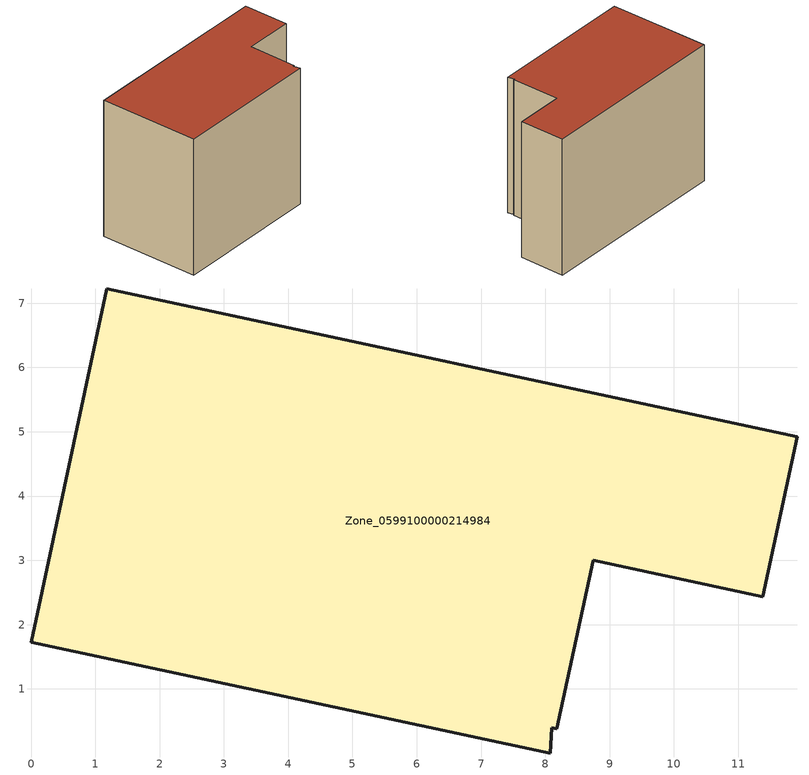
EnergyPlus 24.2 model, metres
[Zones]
Zone_0599100000214984
 floor ground (C_G): 11.38,2.43 8.74,3 8.17,0.38 8.1,0.4 8.07,0 0,1.73 1.18,7.22 11.92,4.92 z0
 wall outside (C_F): 8.74,3 11.38,2.43 11.92,4.92 1.18,7.22 0,1.73 8.07,0 8.1,0.4 8.17,0.38 8.74,3 z0:7.81
 roof outside (C_R): 8.07,0 8.1,0.4 8.17,0.38 8.74,3 11.38,2.43 11.92,4.92 1.18,7.22 0,1.73 z7.81
[BUILDING]
Pand.0599100000214984: North Axis=0; Terrain=City; Loads Convergence Tolerance Value=0.04; Temperature Convergence Tolerance Value=0.4; Solar Distribution=FullExterior; Maximum Number of Warmup Days=25; Minimum Number of Warmup Days=1
[Site:Location]
Rotterdam.The.Hague.AP_ZH_NLD Design_Conditions: Latitude=51.96; Longitude=4.45; Time Zone=1; Elevation=-4.5
[SITE:GROUNDTEMPERATURE:BUILDINGSURFACE]
18, 18, 18, 18, 18, 18, 18, 18, 18, 18, 18, 18
[MATERIAL] Thermal Absorptance=0.9; Solar Absorptance=0.7; Visible Absorptance=0.7
Name | Roughness | Thickness | Conductivity | Density | Specific Heat
G.TC.1975-1991 | MediumSmooth | 0.15 | 0.288461 | 540 | 1210
F.TC.1975-1991 | Rough | 0.3 | 0.230769 | 1920 | 840
R.TC.1975-1991 | MediumRough | 0.2 | 0.153846 | 1500 | 1000
[CONSTRUCTION]
C_G: G.TC.1975-1991
C_F: F.TC.1975-1991
C_R: R.TC.1975-1991
[ZONE]
Zone_0599100000214984: Type=1; Multiplier=1; Ceiling Height=Autocalculate; Volume=Autocalculate; Floor Area=autocalculate; Part of Total Floor Area=Yes
[ZONEINFILTRATION:DESIGNFLOWRATE]
Infil_Zone_0599100000214984: Zone or ZoneList or Space or SpaceList=Zone_0599100000214984; Schedule=AlwaysOn; Design Flow Rate Calculation Method=Flow/Area; Flow Rate per Floor Area=0.003; Constant Term Coefficient=1; Temperature Term Coefficient=0; Velocity Term Coefficient=0; Velocity Squared Term Coefficient=0
[HVACTEMPLATE:ZONE:IDEALLOADSAIRSYSTEM]
Zone_0599100000214984: Maximum Heating Supply Air Temperature=50; Minimum Cooling Supply Air Temperature=13; Maximum Heating Supply Air Humidity Ratio=0.0156; Minimum Cooling Supply Air Humidity Ratio=0.0077; Heating Limit=NoLimit; Cooling Limit=NoLimit; Dehumidification Control Type=ConstantSensibleHeatRatio; Cooling Sensible Heat Ratio=0.7; Dehumidification Setpoint=60; Humidification Control Type=None; Humidification Setpoint=30; Outdoor Air Method=None; Outdoor Air Flow Rate per Person=0.00944; Outdoor Air Flow Rate per Zone Floor Area=0; Outdoor Air Flow Rate per Zone=0; Demand Controlled Ventilation Type=None; Outdoor Air Economizer Type=NoEconomizer; Heat Recovery Type=None; Sensible Heat Recovery Effectiveness=0.7; Latent Heat Recovery Effectiveness=0.65
[ZONECONTROL:THERMOSTAT]
ThermostatControl_Zone_0599100000214984: Zone or ZoneList=Zone_0599100000214984; Control Type Schedule=DualSetpointControlType; Control 1=Thermostat_Zone_0599100000214984; Temperature Difference Between Cutout And Setpoint=0
[THERMOSTATSETPOINT:DUALSETPOINT]
Thermostat_Zone_0599100000214984: Heating Setpoint Temperature Schedule=HeatingSetpoint_Zone_0599100000214984; Cooling Setpoint Temperature Schedule=CoolingSetpoint_Zone_0599100000214984
[SCHEDULE:COMPACT]
HeatingSetpoint_Zone_0599100000214984: Through: 12/31, For: AllDays, Until: 24:00, 21
CoolingSetpoint_Zone_0599100000214984: Through: 12/31, For: AllDays, Until: 24:00, 24
DualSetpointControlType: Through: 12/31, For: AllDays, Until: 24:00, 4
AlwaysOn: Through: 12/31, For: AllDays, Until: 24:00, 1
